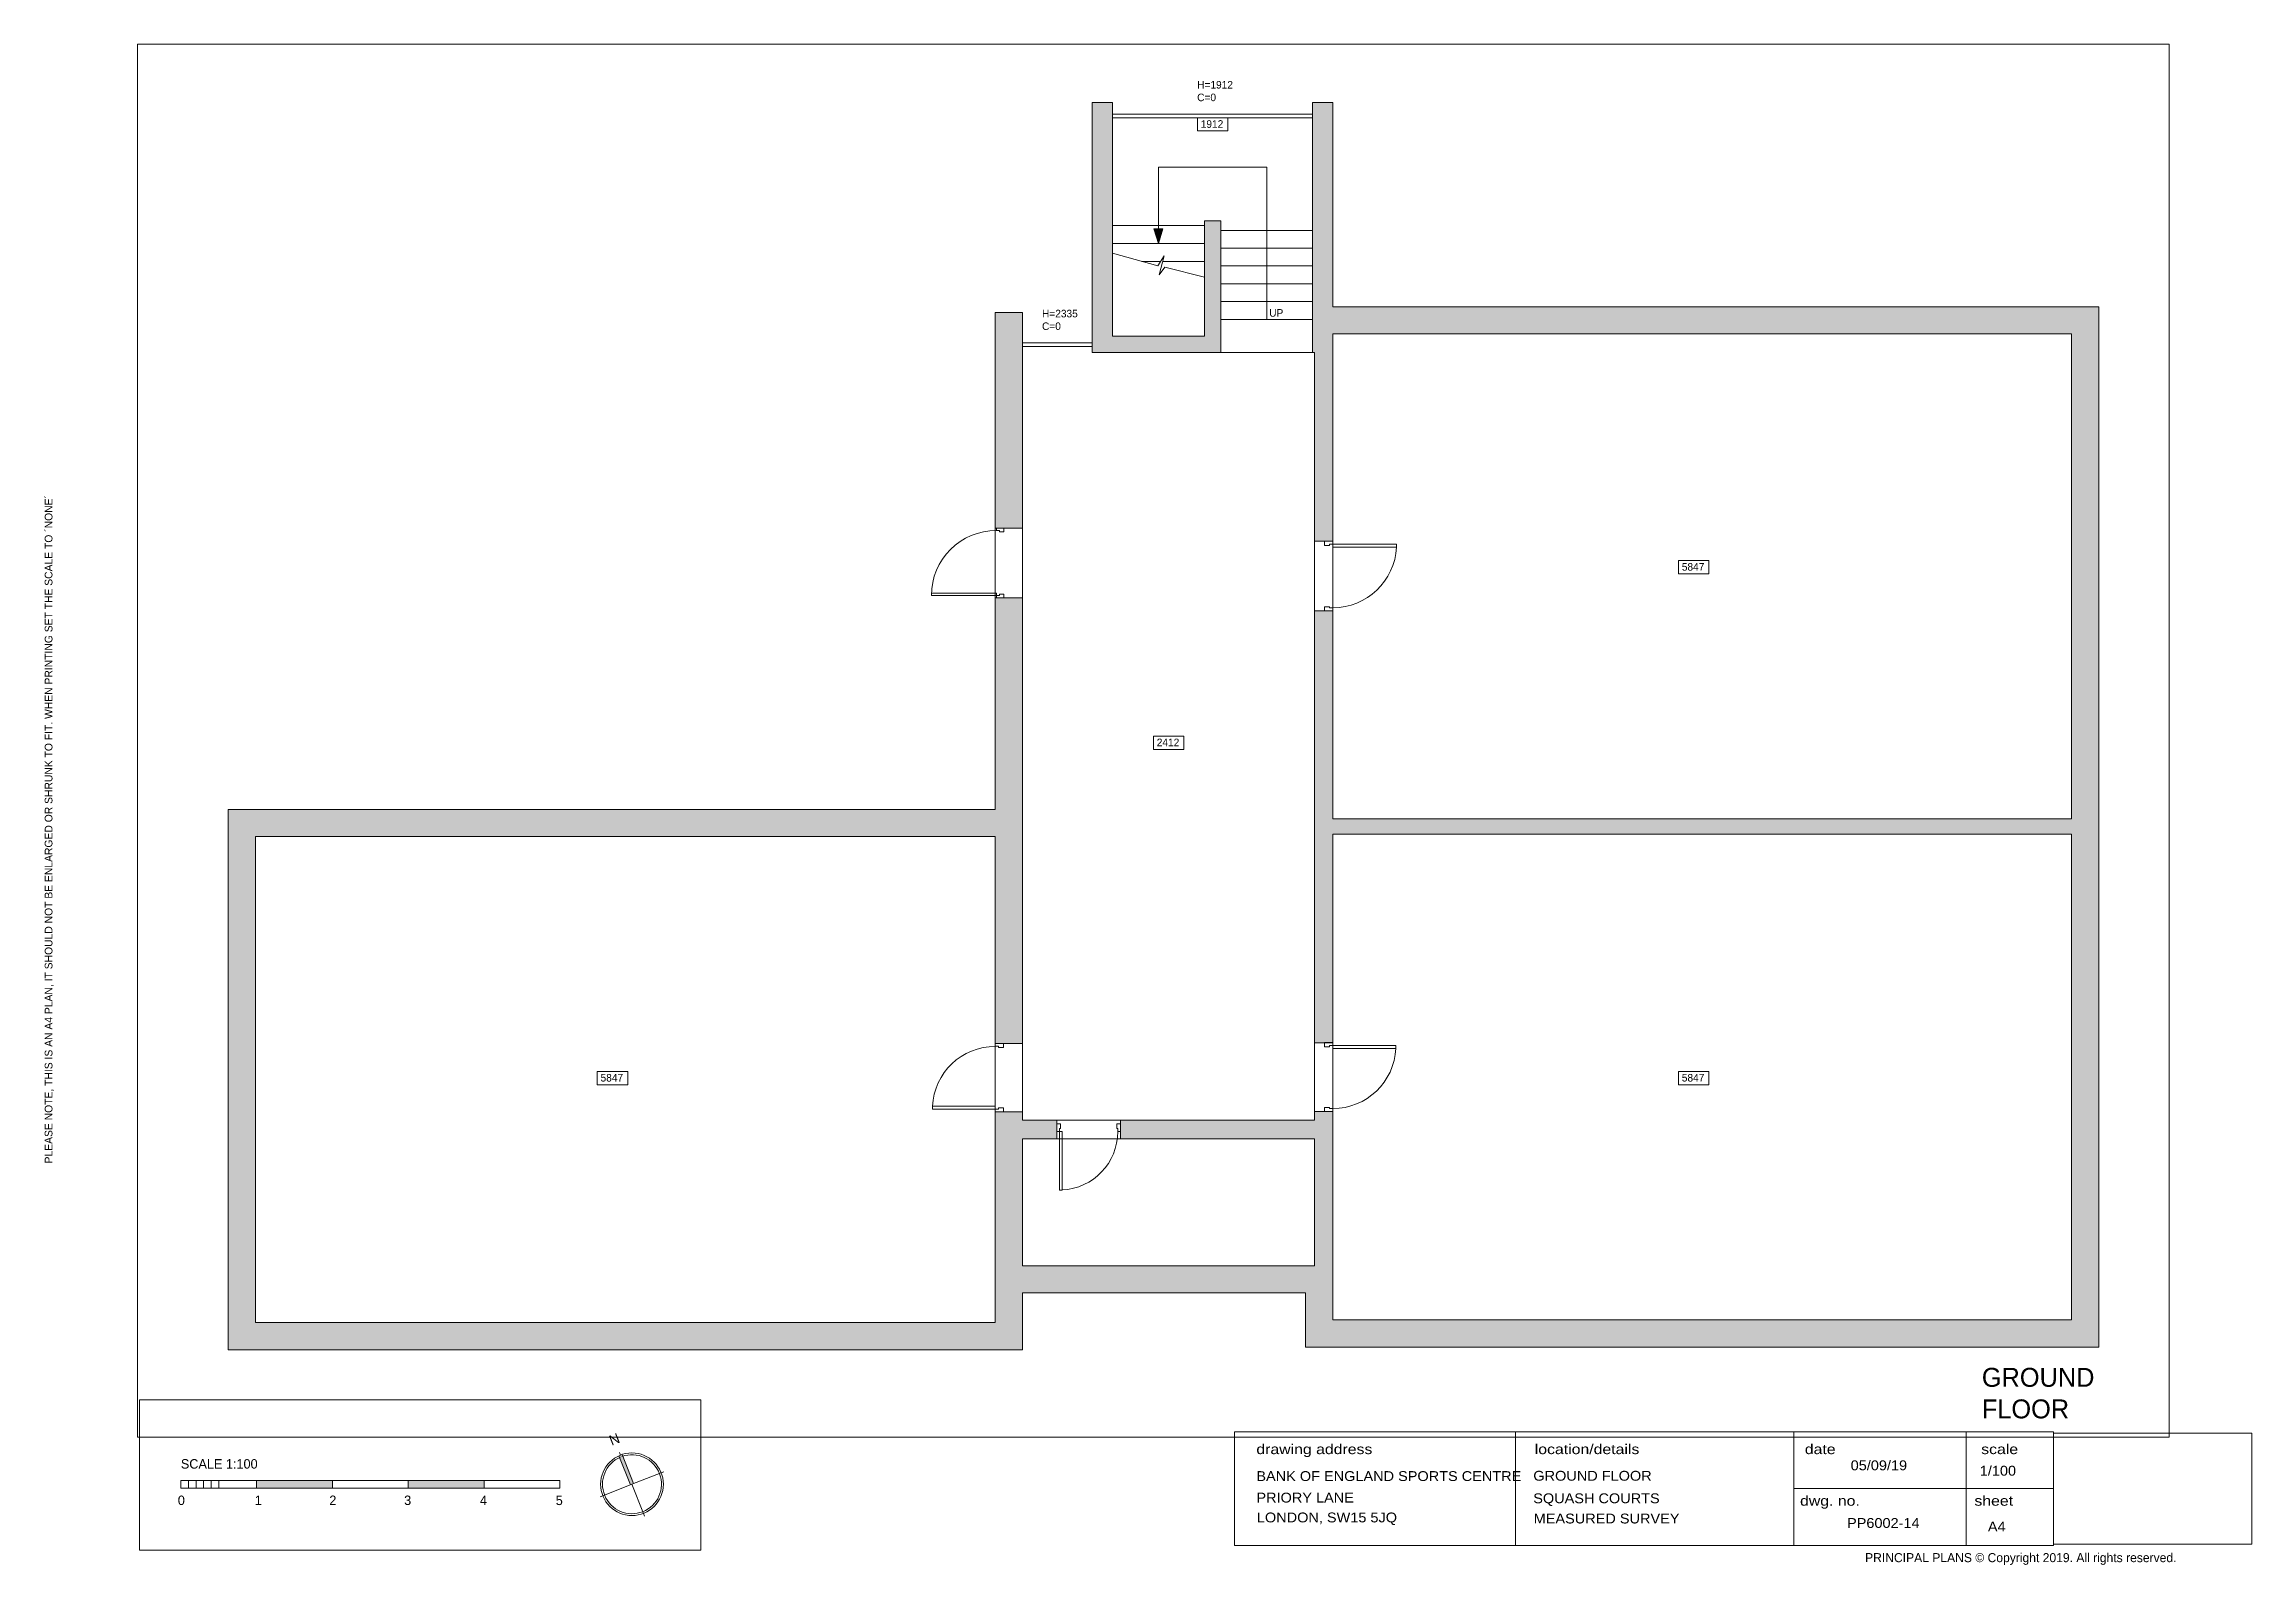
# Paper-space layout '14' of a CAD drawing. Header units: millimetres. Extents: x 27 to 319, y 22 to 223.
# The model-space entities are those that its viewports show. They can reach past a viewport. Long polylines and large blocks are cut down to what shows.
import ezdxf

# ---------------------------------------------------------------- set-up
doc = ezdxf.new("R2010")
doc.units = ezdxf.units.MM
doc.linetypes.add('HIDDENX2', pattern=[0.75, 0.5, -0.25])
for name, color, linetype, lineweight in [('BLOCKS', 8, 'Continuous', 15), ('Ceiling', 45, 'HIDDENX2', 15), ('Ceiling tag', 1, 'Continuous', 15), ('principalplans', 7, 'Continuous', 15), ('Stairs', 8, 'Continuous', 15), ('WALLS', 7, 'Continuous', 15), ('Window', 8, 'Continuous', 15)]:
    doc.layers.add(name, color=color, linetype=linetype, lineweight=lineweight)
doc.layers.add('Vport', color=7, linetype='Continuous', lineweight=15, true_color=0x8e84b7, plot=False)
doc.layers.add('Whatch', color=7, linetype='Continuous', lineweight=15, true_color=0xa8a8a8)
doc.styles.add('Century Gothic', font='GOTHIC.TTF')

# ---------------------------------------------------------------- blocks, each defined once
blk = doc.blocks.new('information dox')
at = {"layer": 'WALLS'}
for p, q in [((37.05, 0), (37.05, -15)), ((73.79, 0), (73.79, -15)), ((96.53, 0), (96.53, -15)), ((73.79, -7.49), (108.03, -7.49))]:
    blk.add_line(p, q, dxfattribs=at)
blk.add_lwpolyline([(108.03, 0), (0, 0), (0, -15), (108.03, -15)], close=True, dxfattribs=at)
at = {"layer": 'WALLS', "char_height": 1.3, "width": 19.2507, "attachment_point": 1, "style": 'Century Gothic'}
for s, insert in [('{\\W1.2;drawing address}', (2.88, -1.64)), ('{\\W1.2;location/details}', (39.61, -1.64)), ('{\\W1.2;date}', (75.24, -1.64)), ('{\\W1.2;scale}', (98.51, -1.64)), ('{\\W1.2;dwg. no.}', (74.61, -8.45)), ('{\\W1.2;sheet}', (97.61, -8.45))]:
    blk.add_mtext(s, dxfattribs=dict(at, insert=insert))
at = {"layer": 'WALLS', "style": 'Century Gothic', "width": 1.2}
for tag, p in [('ADDRESS1', (2.88, -6.49)), ('LOCATION1', (39.41, -6.45)), ('DATE', (81.29, -5.07)), ('SCALE', (98.31, -5.78)), ('ADDRESS2', (2.89, -9.33)), ('LOCATION2', (39.4, -9.42)), ('ADDRESS3', (2.94, -11.95)), ('LOCATION3', (39.46, -12.09)), ('JOBNUM', (80.81, -12.68)), ('SIZE', (99.38, -13.15))]:
    blk.add_attdef(tag, p, '', height=1.3, dxfattribs=at)
blk = doc.blocks.new('NORTH100')
at = {"layer": 'WALLS'}
h = blk.add_hatch(color=256, dxfattribs=at)
h.dxf.hatch_style = 1
h.paths.add_polyline_path([(84968, -53269), (84991, -53269), (85013, -53269), (85013, -52856, 0.026765), (84968, -52856)])
at = {"layer": 'principalplans'}
for p, q in [((84968, -52856), (84968, -53269)), ((85013, -52856), (85013, -53269)), ((84577, -53269), (84991, -53269)), ((84991, -53682), (84991, -53269)), ((85404, -53269), (84991, -53269))]:
    blk.add_line(p, q, dxfattribs=at)
blk.add_circle((84991, -53269), 414, dxfattribs=at)
blk.add_arc((84991, -53269), 389, 91.5769, 88.4231, dxfattribs=at)
at = {"layer": 'WALLS'}
for p, q in [((84991, -52855), (84991, -52817)), ((84577, -53269), (84539, -53269)), ((85404, -53269), (85442, -53269)), ((84991, -53682), (84991, -53720))]:
    blk.add_line(p, q, dxfattribs=at)
at = {"layer": 'principalplans', "insert": (84928, -52565), "char_height": 133.97, "width": 1749.52, "attachment_point": 1, "style": 'Century Gothic'}
blk.add_mtext('{\\fCentury Gothic|b0|i0|c0|p34;N}', dxfattribs=at)
blk = doc.blocks.new('DOOR 760')
at = {"layer": 'BLOCKS'}
for p, q in [((-712, -265), (-747, -265)), ((-747, -265), (-747, -365)), ((-747, -365), (-697, -365)), ((-712, -265), (-712, -305)), ((-712, -305), (-697, -305)), ((-697, -305), (-697, -365)), ((33, -305), (33, -365)), ((48, -305), (33, -305)), ((33, -365), (83, -365)), ((83, -265), (48, -265)), ((48, -305), (48, -265)), ((83, -365), (83, -265))]:
    blk.add_line(p, q, dxfattribs=at)
blk.add_lwpolyline([(-677, -265), (-677, 495), (-712, 495), (-712, -265)], close=True, dxfattribs=at)
blk.add_arc((-714, -266), 761, 0.0439, 87.2558, dxfattribs=at)
blk = doc.blocks.new('door')
at = {"layer": 'BLOCKS'}
for p, q in [((0, 450), (0, -450)), ((0, 450), (34, 450)), ((0, -450), (0, 450)), ((34, -450), (34, 450)), ((-30, -550), (-30, -450)), ((0, -450), (-30, -450)), ((20, -550), (-30, -550)), ((34, -450), (0, -450)), ((0, -491), (0, -450)), ((20, -491), (0, -491)), ((20, -550), (20, -491)), ((880, -491), (900, -491)), ((880, -550), (880, -491)), ((880, -550), (930, -550)), ((900, -491), (900, -450)), ((900, -450), (930, -450)), ((930, -550), (930, -450))]:
    blk.add_line(p, q, dxfattribs=at)
blk.add_arc((0, -450), 900, 0, 90, dxfattribs=at)
blk = doc.blocks.new('DOOR 900')
at = {"layer": 'Whatch'}
blk.add_blockref('door', (-825, 91), dxfattribs=at)

msp = doc.modelspace()

# ---------------------------------------------------------------- hatches: boundary and pattern name
at = {"layer": 'Stairs'}
msp.add_hatch(color=256, dxfattribs=at).paths.add_polyline_path([(950975, 151531), (951032, 151724), (950916, 151724)])
at = {"layer": 'WALLS'}
h = msp.add_hatch(color=256, dxfattribs=at)
h.dxf.hatch_style = 1
h.paths.add_polyline_path([(116710, -68924), (116710, -68824), (115710, -68824), (115710, -68924)])
h.paths.add_polyline_path([(117710, -68824), (117710, -68924), (118710, -68924), (118710, -68824)])
at = {"layer": 'Whatch', "ltscale": 2}
h = msp.add_hatch(color=256, dxfattribs=at)
h.dxf.hatch_style = 1
h.paths.add_polyline_path([(949182, 146856), (948822, 146856), (948822, 144062), (938701, 144062), (938701, 136931), (949182, 136931), (949182, 137679), (952916, 137679), (952916, 136966), (963381, 136966), (963381, 150697), (953276, 150697), (953276, 153390), (953009, 153390), (953009, 153240), (953009, 150094), (953036, 150094), (953036, 147600), (953276, 147600), (953276, 150337), (963021, 150337), (963021, 143937), (953276, 143937), (953276, 146682), (953036, 146682), (953036, 140983), (953276, 140983), (953276, 143737), (963021, 143737), (963021, 137326), (953276, 137326), (953276, 140074), (953036, 140074), (953036, 139960), (950475, 139960), (950475, 139715), (953036, 139715), (953036, 138039), (949182, 138039), (949182, 139715), (949633, 139715), (949633, 139960), (949182, 139960), (949182, 140068), (948822, 140068), (948822, 137291), (939061, 137291), (939061, 143702), (948822, 143702), (948822, 140973), (949182, 140973)])
h.paths.add_polyline_path([(949182, 150220), (949182, 150620), (948822, 150620), (948822, 147772), (948934, 147772), (949182, 147772)], flags=17)
h.paths.add_polyline_path([(950369, 153240), (950369, 153390), (950102, 153390), (950102, 150220), (950102, 150094), (951797, 150094), (951797, 151829), (951581, 151829), (951581, 151087), (951581, 150310), (950369, 150310), (950369, 151405)])

# ---------------------------------------------------------------- linework, layer by layer
at = {"layer": 'Ceiling', "ltscale": 2}
for p, q in [((951797, 150094), (953009, 150094)), ((948822, 147772), (948822, 146856)), ((949182, 147772), (949182, 146856)), ((953036, 147600), (953036, 146682)), ((953276, 147523), (953276, 146721)), ((949182, 140973), (949182, 140068)), ((953036, 140983), (953036, 140074)), ((948822, 140935), (948822, 140145)), ((953276, 140907), (953276, 140113)), ((949633, 139960), (950475, 139960))]:
    msp.add_line(p, q, dxfattribs=at)
at = {"layer": 'Ceiling', "color": 9, "ltscale": 2}
msp.add_line((949633, 139715), (950475, 139715), dxfattribs=at)
at = {"layer": 'Ceiling'}
for points in [[(951489, 153190), (951891, 153190), (951891, 153016), (951489, 153016)], [(957836, 147345), (958237, 147345), (958237, 147170), (957836, 147170)], [(950909, 145028), (951310, 145028), (951310, 144853), (950909, 144853)], [(943571, 140602), (943973, 140602), (943973, 140427), (943571, 140427)], [(957836, 140602), (958237, 140602), (958237, 140427), (957836, 140427)]]:
    msp.add_lwpolyline(points, close=True, dxfattribs=at)
at = {"layer": 'principalplans'}
for p, q in [((119710, -68824), (114710, -68824)), ((114710, -68824), (114710, -68924)), ((114710, -68924), (119710, -68924)), ((114810, -68824), (114810, -68924)), ((114910, -68824), (114910, -68924)), ((115010, -68824), (115010, -68924)), ((115110, -68824), (115110, -68924)), ((115210, -68824), (115210, -68924)), ((115710, -68824), (115710, -68924)), ((116710, -68824), (116710, -68924)), ((117710, -68824), (117710, -68924)), ((118710, -68924), (118710, -68824)), ((118710, -68824), (118710, -68924))]:
    msp.add_line(p, q, dxfattribs=at)
at = {"layer": 'Stairs'}
for p, q in [((950974, 152538), (950974, 151724)), ((950974, 152538), (952403, 152538)), ((952403, 150530), (952403, 152538)), ((951032, 151724), (950916, 151724)), ((950916, 151724), (950975, 151531)), ((951032, 151724), (950975, 151531)), ((950965, 151237), (950369, 151405)), ((951051, 151366), (950965, 151237)), ((950986, 151118), (951051, 151366)), ((951059, 151219), (950986, 151118)), ((951581, 151087), (951059, 151219))]:
    msp.add_line(p, q, dxfattribs=at)
at = {"layer": 'Stairs', "ltscale": 2}
for p, q in [((950369, 151767), (951581, 151767)), ((951581, 151531), (950369, 151531)), ((951797, 151704), (953009, 151704)), ((951797, 151469), (953009, 151469)), ((951004, 151295), (950757, 151295)), ((951581, 151295), (951033, 151295)), ((951797, 151235), (953009, 151235)), ((951797, 151000), (953009, 151000)), ((951797, 150765), (953009, 150765)), ((951797, 150530), (953009, 150530))]:
    msp.add_line(p, q, dxfattribs=at)
at = {"layer": 'WALLS', "ltscale": 2}
for p, q in [((950369, 153240), (950369, 151405)), ((953009, 150094), (953009, 153240)), ((951797, 151829), (951581, 151829)), ((951581, 151829), (951581, 151087)), ((951797, 150094), (951797, 151829)), ((953276, 150337), (953276, 147600)), ((953276, 150337), (963021, 150337)), ((963021, 150337), (963021, 143937)), ((949182, 150220), (949182, 147772)), ((950102, 150220), (950102, 150094)), ((950102, 150094), (951797, 150094)), ((953009, 150094), (953036, 150094)), ((953036, 150094), (953036, 147600)), ((948822, 147772), (949182, 147772)), ((953036, 147600), (953276, 147600)), ((949182, 146856), (948822, 146856)), ((949182, 146856), (949182, 140973)), ((953036, 146682), (953036, 140983)), ((953036, 146682), (953276, 146682)), ((953276, 146682), (953276, 143937)), ((953276, 143937), (963021, 143937)), ((939061, 143702), (939061, 137291)), ((948822, 143702), (939061, 143702)), ((948822, 143702), (948822, 140973)), ((953276, 143737), (953276, 140983)), ((953276, 143737), (963021, 143737)), ((963021, 143737), (963021, 137326)), ((949182, 140973), (948822, 140973)), ((953036, 140983), (953276, 140983)), ((948822, 140068), (948822, 137291)), ((949182, 140068), (948822, 140068)), ((949182, 140068), (949182, 139960)), ((949182, 139960), (949633, 139960)), ((949633, 139960), (949633, 139715)), ((950475, 139960), (953036, 139960)), ((950475, 139960), (950475, 139715)), ((953036, 140074), (953036, 139960)), ((953036, 140074), (953276, 140074)), ((953276, 140074), (953276, 137326)), ((948822, 137291), (939061, 137291)), ((953276, 137326), (963021, 137326))]:
    msp.add_line(p, q, dxfattribs=at)
at = {"layer": 'WALLS'}
msp.add_line((119710, -68924), (119710, -68824), dxfattribs=at)
at = {"layer": 'Whatch', "ltscale": 2}
for p, q in [((950102, 153390), (950102, 150220)), ((950369, 153390), (950102, 153390)), ((950369, 153390), (950369, 153240)), ((953009, 153240), (950369, 153240)), ((953009, 153240), (953009, 153390)), ((953276, 153390), (953009, 153390)), ((953276, 153390), (953276, 150697)), ((950369, 151405), (950369, 150310)), ((951581, 151087), (951581, 150310)), ((948822, 150620), (948822, 147772)), ((948822, 150620), (949182, 150620)), ((949182, 150620), (949182, 150220)), ((953276, 150697), (963381, 150697)), ((963381, 150697), (963381, 136966)), ((950369, 150310), (951581, 150310)), ((949182, 150220), (950102, 150220)), ((948822, 146856), (948822, 144062)), ((938701, 144062), (938701, 136931)), ((948822, 144062), (938701, 144062)), ((949182, 139715), (949633, 139715)), ((949182, 139715), (949182, 138039)), ((950475, 139715), (953036, 139715)), ((953036, 139715), (953036, 138039)), ((953036, 138039), (949182, 138039)), ((949182, 137679), (949182, 136931)), ((952916, 137679), (949182, 137679)), ((952916, 137679), (952916, 136966)), ((949182, 136931), (938701, 136931)), ((952916, 136966), (963381, 136966))]:
    msp.add_line(p, q, dxfattribs=at)
at = {"layer": 'Window', "ltscale": 2}
for p, q in [((953009, 153190), (950369, 153190)), ((949182, 150170), (950102, 150170))]:
    msp.add_line(p, q, dxfattribs=at)

# ---------------------------------------------------------------- block references
at = {"layer": 'BLOCKS'}
for name, p, xscale, yscale, zscale, rotation in [('DOOR 900', (948496, 147672), 0.954166666666638, 0.954166666666638, 0.954166666666638, 90), ('DOOR 760', (953569, 146774), 1.106024096385542, 1.106024096385542, 1.106024096385542, 270), ('DOOR 760', (948533, 140883), 1.090361445783124, 1.090361445783124, 1.090361445783124, 90.00000000000001), ('DOOR 760', (953566, 140165), 1.095180722891566, 1.095180722891566, 1.095180722891566, 270), ('DOOR 760', (950391, 139540), -1.014457831325301, 1.014457831325301, 1.014457831325301, 180)]:
    msp.add_blockref(name, p, dxfattribs=dict(at, xscale=xscale, yscale=yscale, zscale=zscale, rotation=rotation))
at = {"layer": 'BLOCKS', "rotation": 21.47650873970064}
msp.add_blockref('NORTH100', (22069, -50421), dxfattribs=at)

# ---------------------------------------------------------------- texts
at = {"layer": 'Ceiling', "char_height": 100, "width": 730.14, "attachment_point": 1, "style": 'Century Gothic'}
for s, insert in [('1912', (951533, 153158)), ('5847', (957880, 147313)), ('2412', (950953, 144996)), ('5847', (943615, 140570)), ('5847', (957880, 140570))]:
    msp.add_mtext(s, dxfattribs=dict(at, insert=insert))
at = {"layer": 'Ceiling tag', "char_height": 100, "width": 730.14, "attachment_point": 1, "style": 'Century Gothic'}
for s, insert in [('H=1912\\PC=0', (951486, 153676)), ('H=2335\\PC=0', (949439, 150656))]:
    msp.add_mtext(s, dxfattribs=dict(at, insert=insert))
at = {"layer": 'principalplans', "char_height": 125, "attachment_point": 1, "style": 'Century Gothic'}
for s, insert, width in [('{\\fCentury Gothic|b0|i0|c0|p34;SCALE 1:100}', (114710, -68543), 1632.34), ('{\\fCentury Gothic|b0|i0|c0|p34;0}', (114670, -69024), 1370), ('{\\fCentury Gothic|b0|i0|c0|p34;1}', (115686, -69024), 1370), ('{\\fCentury Gothic|b0|i0|c0|p34;2}', (116669, -69024), 1370), ('{\\fCentury Gothic|b0|i0|c0|p34;3}', (117656, -69024), 1370), ('{\\fCentury Gothic|b0|i0|c0|p34;4}', (118656, -69024), 1370), ('{\\fCentury Gothic|b0|i0|c0|p34;5}', (119656, -69024), 1370)]:
    msp.add_mtext(s, dxfattribs=dict(at, insert=insert, width=width))
at = {"layer": 'Stairs', "insert": (952437, 150665), "char_height": 100, "width": 1430, "attachment_point": 1, "style": 'Century Gothic'}
msp.add_mtext('UP', dxfattribs=at)
at = {"layer": 'WALLS', "insert": (961838, 136691), "char_height": 250, "width": 1910, "attachment_point": 1, "style": 'Century Gothic'}
msp.add_mtext('GROUND FLOOR', dxfattribs=at)

psp = doc.layouts.new('14')

# ---------------------------------------------------------------- block references
at = {"layer": 'WALLS'}
ref = psp.add_blockref('information dox', (184.41, 39.63), dxfattribs=at)
ref.add_attrib('SIZE', 'A4', (283.8, 26.48), dxfattribs={"height": 1.3, "style": 'Century Gothic', "width": 1.1})
ref.add_attrib('SCALE', '1/100', (282.73, 33.85), dxfattribs={"height": 1.3, "style": 'Century Gothic', "width": 1.1})
ref.add_attrib('JOBNUM', 'PP6002-14', (265.22, 26.95), dxfattribs={"height": 1.3, "style": 'Century Gothic', "width": 1.1})
ref.add_attrib('DATE', '05/09/19', (265.7, 34.56), dxfattribs={"height": 1.3, "style": 'Century Gothic', "width": 1.1})
ref.add_attrib('LOCATION3', 'MEASURED SURVEY', (223.88, 27.54), dxfattribs={"height": 1.3, "style": 'Century Gothic', "width": 1.1})
ref.add_attrib('LOCATION2', 'SQUASH COURTS', (223.82, 30.21), dxfattribs={"height": 1.3, "style": 'Century Gothic', "width": 1.1})
ref.add_attrib('LOCATION1', 'GROUND FLOOR', (223.83, 33.18), dxfattribs={"height": 1.3, "style": 'Century Gothic', "width": 1.1})
ref.add_attrib('ADDRESS3', 'LONDON, SW15 5JQ', (187.36, 27.68), dxfattribs={"height": 1.3, "style": 'Century Gothic', "width": 1.1})
ref.add_attrib('ADDRESS2', 'PRIORY LANE', (187.3, 30.3), dxfattribs={"height": 1.3, "style": 'Century Gothic', "width": 1.1})
ref.add_attrib('ADDRESS1', 'BANK OF ENGLAND SPORTS CENTRE', (187.29, 33.14), dxfattribs={"height": 1.3, "style": 'Century Gothic', "width": 1.1})

# ---------------------------------------------------------------- texts
at = {"layer": 'principalplans', "style": 'Century Gothic'}
psp.add_text('PRINCIPAL PLANS © Copyright 2019. All rights reserved. ', height=1.1932, dxfattribs=at).set_placement((267.6, 22.43))
at = {"layer": 'principalplans', "insert": (27.44, 75.06), "char_height": 1.02, "width": 129.8566, "attachment_point": 1, "rotation": 90, "style": 'Century Gothic'}
psp.add_mtext('PLEASE NOTE, THIS IS AN A4 PLAN, IT SHOULD NOT BE ENLARGED OR SHRUNK TO FIT. WHEN PRINTING SET THE SCALE TO ´NONE´', dxfattribs=at)

# ---------------------------------------------------------------- viewports
at = {"layer": 'Vport'}
psp.add_viewport(center=(173.7, 130.85), size=(268.06, 183.8772), view_center_point=(950907.8, 144968.45), view_height=18387.7223, dxfattribs=at)
for center, size, view_center_point, view_height, status in [((76.99, 33.93), (74.05, 19.809), (117868.98, -68752.79), 1980.8989, 3), ((305.53, 32.13), (26.18, 14.6678), (89214.3, 85814.33), 3529.0474, 4)]:
    psp.add_viewport(center=center, size=size, view_center_point=view_center_point, view_height=view_height, status=status, dxfattribs=at)

doc.saveas('drawing.dxf')
